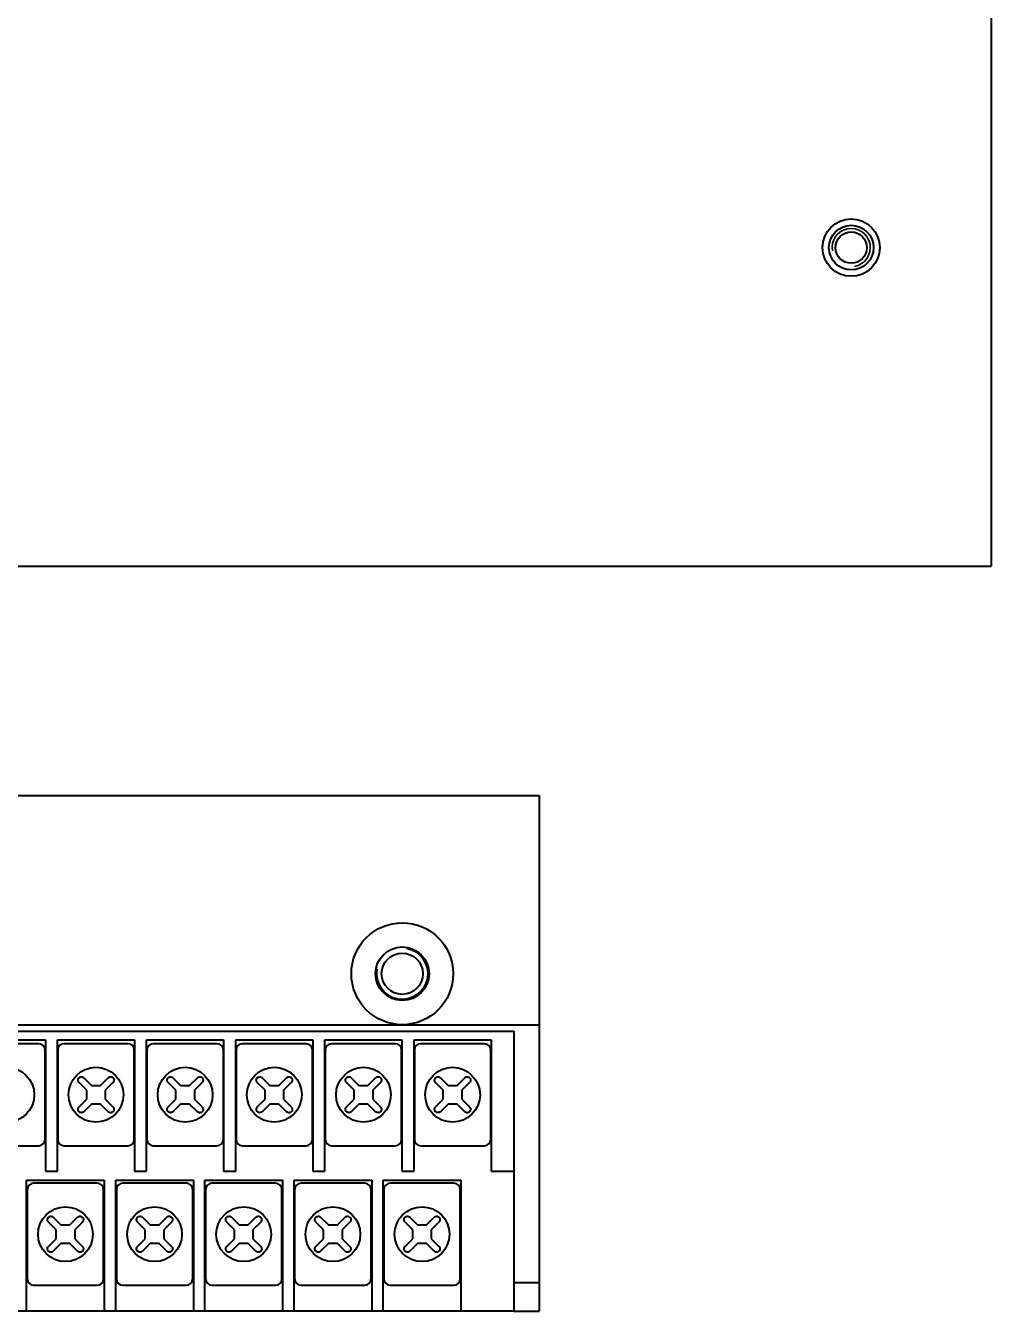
# Model space of a CAD drawing. Header units: millimetres. Extents: x 0 to 5945, y 0 to 4205.
# Drawn here: x 1693.9 to 1769.7, y 386 to 487 of the extents above; entities that cross this region are included whole.
import ezdxf

# ---------------------------------------------------------------- set-up
doc = ezdxf.new("R2010")
doc.units = ezdxf.units.MM
doc.header["$LTSCALE"] = 5
doc.layers.add('가시적인 것(ISO)', color=3, linetype='Continuous', lineweight=40)
doc.layers.add('가시적인 좁은 것(ISO)', color=3, linetype='Continuous', lineweight=35)

msp = doc.modelspace()

# ---------------------------------------------------------------- linework, layer by layer
at = {"layer": '가시적인 것(ISO)'}
for p, q in [((1769.737, 649.813), (1769.737, 444.541)), ((1591.737, 444.541), (1767.737, 444.541)), ((1767.737, 444.541), (1769.737, 444.541)), ((1688.438, 426.541), (1734.237, 426.541)), ((1734.237, 426.541), (1734.237, 408.541)), ((1591.737, 408.541), (1734.237, 408.541)), ((1591.737, 408.041), (1732.237, 408.041)), ((1732.237, 408.041), (1732.237, 388.291)), ((1734.237, 408.541), (1734.237, 388.291)), ((1689.412, 407.341), (1695.462, 407.341)), ((1694.937, 407.041), (1689.937, 407.041)), ((1695.462, 407.341), (1695.462, 397.041)), ((1696.412, 397.041), (1696.412, 407.341)), ((1696.412, 407.341), (1702.462, 407.341)), ((1701.937, 407.041), (1696.937, 407.041)), ((1702.462, 407.341), (1702.462, 397.041)), ((1703.412, 397.041), (1703.412, 407.341)), ((1703.412, 407.341), (1709.462, 407.341)), ((1708.937, 407.041), (1703.937, 407.041)), ((1709.462, 407.341), (1709.462, 397.041)), ((1710.412, 397.041), (1710.412, 407.341)), ((1710.412, 407.341), (1716.462, 407.341)), ((1715.937, 407.041), (1710.937, 407.041)), ((1716.462, 407.341), (1716.462, 397.041)), ((1717.412, 397.041), (1717.412, 407.341)), ((1717.412, 407.341), (1723.462, 407.341)), ((1722.937, 407.041), (1717.937, 407.041)), ((1723.462, 407.341), (1723.462, 397.041)), ((1724.412, 397.041), (1724.412, 407.341)), ((1724.412, 407.341), (1730.462, 407.341)), ((1729.937, 407.041), (1724.937, 407.041)), ((1730.462, 407.341), (1730.462, 397.041)), ((1695.437, 399.541), (1695.437, 406.541)), ((1696.437, 406.541), (1696.437, 399.541)), ((1702.437, 399.541), (1702.437, 406.541)), ((1703.437, 406.541), (1703.437, 399.541)), ((1709.437, 399.541), (1709.437, 406.541)), ((1710.437, 406.541), (1710.437, 399.541)), ((1716.437, 399.541), (1716.437, 406.541)), ((1717.437, 406.541), (1717.437, 399.541)), ((1723.437, 399.541), (1723.437, 406.541)), ((1724.437, 406.541), (1724.437, 399.541)), ((1730.437, 399.541), (1730.437, 406.541)), ((1698.709, 403.395), (1698.104, 404)), ((1698.478, 404.374), (1699.083, 403.769)), ((1699.083, 403.769), (1699.79, 403.769)), ((1699.79, 403.769), (1700.395, 404.374)), ((1700.769, 404), (1700.164, 403.395)), ((1705.709, 403.395), (1705.104, 404)), ((1705.478, 404.374), (1706.083, 403.769)), ((1706.083, 403.769), (1706.79, 403.769)), ((1706.79, 403.769), (1707.395, 404.374)), ((1707.769, 404), (1707.164, 403.395)), ((1712.709, 403.395), (1712.104, 404)), ((1712.478, 404.374), (1713.083, 403.769)), ((1713.083, 403.769), (1713.79, 403.769)), ((1713.79, 403.769), (1714.395, 404.374)), ((1714.769, 404), (1714.164, 403.395)), ((1719.709, 403.395), (1719.104, 404)), ((1719.478, 404.374), (1720.083, 403.769)), ((1720.083, 403.769), (1720.79, 403.769)), ((1720.79, 403.769), (1721.395, 404.374)), ((1721.769, 404), (1721.164, 403.395)), ((1726.709, 403.395), (1726.104, 404)), ((1726.478, 404.374), (1727.083, 403.769)), ((1727.083, 403.769), (1727.79, 403.769)), ((1727.79, 403.769), (1728.395, 404.374)), ((1728.769, 404), (1728.164, 403.395)), ((1698.104, 402.083), (1698.709, 402.688)), ((1698.709, 402.688), (1698.709, 403.395)), ((1700.164, 403.395), (1700.164, 402.688)), ((1700.164, 402.688), (1700.769, 402.083)), ((1705.104, 402.083), (1705.709, 402.688)), ((1705.709, 402.688), (1705.709, 403.395)), ((1707.164, 403.395), (1707.164, 402.688)), ((1707.164, 402.688), (1707.769, 402.083)), ((1712.104, 402.083), (1712.709, 402.688)), ((1712.709, 402.688), (1712.709, 403.395)), ((1714.164, 403.395), (1714.164, 402.688)), ((1714.164, 402.688), (1714.769, 402.083)), ((1719.104, 402.083), (1719.709, 402.688)), ((1719.709, 402.688), (1719.709, 403.395)), ((1721.164, 403.395), (1721.164, 402.688)), ((1721.164, 402.688), (1721.769, 402.083)), ((1726.104, 402.083), (1726.709, 402.688)), ((1726.709, 402.688), (1726.709, 403.395)), ((1728.164, 403.395), (1728.164, 402.688)), ((1728.164, 402.688), (1728.769, 402.083)), ((1699.083, 402.313), (1698.478, 401.708)), ((1699.79, 402.313), (1699.083, 402.313)), ((1700.395, 401.708), (1699.79, 402.313)), ((1706.083, 402.313), (1705.478, 401.708)), ((1706.79, 402.313), (1706.083, 402.313)), ((1707.395, 401.708), (1706.79, 402.313)), ((1713.083, 402.313), (1712.478, 401.708)), ((1713.79, 402.313), (1713.083, 402.313)), ((1714.395, 401.708), (1713.79, 402.313)), ((1720.083, 402.313), (1719.478, 401.708)), ((1720.79, 402.313), (1720.083, 402.313)), ((1721.395, 401.708), (1720.79, 402.313)), ((1727.083, 402.313), (1726.478, 401.708)), ((1727.79, 402.313), (1727.083, 402.313)), ((1728.395, 401.708), (1727.79, 402.313)), ((1689.937, 399.041), (1694.937, 399.041)), ((1696.937, 399.041), (1701.937, 399.041)), ((1703.937, 399.041), (1708.937, 399.041)), ((1710.937, 399.041), (1715.937, 399.041)), ((1717.937, 399.041), (1722.937, 399.041)), ((1724.937, 399.041), (1729.937, 399.041)), ((1695.462, 397.041), (1696.412, 397.041)), ((1702.462, 397.041), (1703.412, 397.041)), ((1709.462, 397.041), (1710.412, 397.041)), ((1716.462, 397.041), (1717.412, 397.041)), ((1723.462, 397.041), (1724.412, 397.041)), ((1730.462, 397.041), (1732.237, 397.041)), ((1693.987, 396.341), (1700.087, 396.341)), ((1693.987, 386.041), (1693.987, 396.341)), ((1699.537, 396.091), (1694.537, 396.091)), ((1700.087, 396.341), (1700.087, 386.041)), ((1700.987, 396.341), (1707.087, 396.341)), ((1700.987, 386.041), (1700.987, 396.341)), ((1706.537, 396.091), (1701.537, 396.091)), ((1707.087, 396.341), (1707.087, 386.041)), ((1707.987, 396.341), (1714.087, 396.341)), ((1707.987, 386.041), (1707.987, 396.341)), ((1713.537, 396.091), (1708.537, 396.091)), ((1714.087, 396.341), (1714.087, 386.041)), ((1714.987, 396.341), (1721.087, 396.341)), ((1714.987, 386.041), (1714.987, 396.341)), ((1720.537, 396.091), (1715.537, 396.091)), ((1721.087, 396.341), (1721.087, 386.041)), ((1721.987, 396.341), (1728.087, 396.341)), ((1721.987, 386.041), (1721.987, 396.341)), ((1727.537, 396.091), (1722.537, 396.091)), ((1728.087, 396.341), (1728.087, 386.041)), ((1694.037, 395.591), (1694.037, 388.591)), ((1700.037, 388.591), (1700.037, 395.591)), ((1701.037, 395.591), (1701.037, 388.591)), ((1707.037, 388.591), (1707.037, 395.591)), ((1708.037, 395.591), (1708.037, 388.591)), ((1714.037, 388.591), (1714.037, 395.591)), ((1715.037, 395.591), (1715.037, 388.591)), ((1721.037, 388.591), (1721.037, 395.591)), ((1722.037, 395.591), (1722.037, 388.591)), ((1728.037, 388.591), (1728.037, 395.591)), ((1696.309, 392.445), (1695.704, 393.05)), ((1696.078, 393.424), (1696.683, 392.819)), ((1696.683, 392.819), (1697.39, 392.819)), ((1697.39, 392.819), (1697.995, 393.424)), ((1698.369, 393.05), (1697.764, 392.445)), ((1703.309, 392.445), (1702.704, 393.05)), ((1703.078, 393.424), (1703.683, 392.819)), ((1703.683, 392.819), (1704.39, 392.819)), ((1704.39, 392.819), (1704.995, 393.424)), ((1705.369, 393.05), (1704.764, 392.445)), ((1710.309, 392.445), (1709.704, 393.05)), ((1710.078, 393.424), (1710.683, 392.819)), ((1710.683, 392.819), (1711.39, 392.819)), ((1711.39, 392.819), (1711.995, 393.424)), ((1712.369, 393.05), (1711.764, 392.445)), ((1717.309, 392.445), (1716.704, 393.05)), ((1717.078, 393.424), (1717.683, 392.819)), ((1717.683, 392.819), (1718.39, 392.819)), ((1718.39, 392.819), (1718.995, 393.424)), ((1719.369, 393.05), (1718.764, 392.445)), ((1724.309, 392.445), (1723.704, 393.05)), ((1724.078, 393.424), (1724.683, 392.819)), ((1724.683, 392.819), (1725.39, 392.819)), ((1725.39, 392.819), (1725.995, 393.424)), ((1726.369, 393.05), (1725.764, 392.445)), ((1695.704, 391.133), (1696.309, 391.738)), ((1696.309, 391.738), (1696.309, 392.445)), ((1697.764, 392.445), (1697.764, 391.738)), ((1697.764, 391.738), (1698.369, 391.133)), ((1702.704, 391.133), (1703.309, 391.738)), ((1703.309, 391.738), (1703.309, 392.445)), ((1704.764, 392.445), (1704.764, 391.738)), ((1704.764, 391.738), (1705.369, 391.133)), ((1709.704, 391.133), (1710.309, 391.738)), ((1710.309, 391.738), (1710.309, 392.445)), ((1711.764, 392.445), (1711.764, 391.738)), ((1711.764, 391.738), (1712.369, 391.133)), ((1716.704, 391.133), (1717.309, 391.738)), ((1717.309, 391.738), (1717.309, 392.445)), ((1718.764, 392.445), (1718.764, 391.738)), ((1718.764, 391.738), (1719.369, 391.133)), ((1723.704, 391.133), (1724.309, 391.738)), ((1724.309, 391.738), (1724.309, 392.445)), ((1725.764, 392.445), (1725.764, 391.738)), ((1725.764, 391.738), (1726.369, 391.133)), ((1696.683, 391.363), (1696.078, 390.758)), ((1697.39, 391.363), (1696.683, 391.363)), ((1697.995, 390.758), (1697.39, 391.363)), ((1703.683, 391.363), (1703.078, 390.758)), ((1704.39, 391.363), (1703.683, 391.363)), ((1704.995, 390.758), (1704.39, 391.363)), ((1710.683, 391.363), (1710.078, 390.758)), ((1711.39, 391.363), (1710.683, 391.363)), ((1711.995, 390.758), (1711.39, 391.363)), ((1717.683, 391.363), (1717.078, 390.758)), ((1718.39, 391.363), (1717.683, 391.363)), ((1718.995, 390.758), (1718.39, 391.363)), ((1724.683, 391.363), (1724.078, 390.758)), ((1725.39, 391.363), (1724.683, 391.363)), ((1725.995, 390.758), (1725.39, 391.363)), ((1694.537, 388.091), (1699.537, 388.091)), ((1701.537, 388.091), (1706.537, 388.091)), ((1708.537, 388.091), (1713.537, 388.091)), ((1715.537, 388.091), (1720.537, 388.091)), ((1722.537, 388.091), (1727.537, 388.091)), ((1732.237, 388.291), (1734.237, 388.291)), ((1732.237, 388.291), (1732.237, 386.041)), ((1734.237, 388.291), (1734.237, 386.041)), ((1693.987, 386.041), (1693.087, 386.041)), ((1700.087, 386.041), (1693.987, 386.041)), ((1700.987, 386.041), (1700.087, 386.041)), ((1707.087, 386.041), (1700.987, 386.041)), ((1707.987, 386.041), (1707.087, 386.041)), ((1714.087, 386.041), (1707.987, 386.041)), ((1714.987, 386.041), (1714.087, 386.041)), ((1721.087, 386.041), (1714.987, 386.041)), ((1721.987, 386.041), (1721.087, 386.041)), ((1728.087, 386.041), (1721.987, 386.041)), ((1732.237, 386.041), (1728.087, 386.041)), ((1732.237, 386.041), (1734.237, 386.041))]:
    msp.add_line(p, q, dxfattribs=at)
for centre, radius in [((1758.737, 469.541), 2.25), ((1758.737, 469.541), 1.75), ((1758.737, 469.541), 1.229), ((1723.487, 412.541), 4), ((1723.487, 412.541), 2.1), ((1723.487, 412.541), 1.621), ((1692.437, 403.041), 2.153), ((1699.437, 403.041), 2.153), ((1706.437, 403.041), 2.153), ((1713.437, 403.041), 2.153), ((1720.437, 403.041), 2.153), ((1727.437, 403.041), 2.153), ((1697.037, 392.091), 2.153), ((1704.037, 392.091), 2.153), ((1711.037, 392.091), 2.153), ((1718.037, 392.091), 2.153), ((1725.037, 392.091), 2.153)]:
    msp.add_circle(centre, radius, dxfattribs=at)
for centre, radius, start, end in [((1694.937, 406.541), 0.5, 0, 90), ((1696.937, 406.541), 0.5, 90, 180), ((1701.937, 406.541), 0.5, 0, 90), ((1703.937, 406.541), 0.5, 90, 180), ((1708.937, 406.541), 0.5, 0, 90), ((1710.937, 406.541), 0.5, 90, 180), ((1715.937, 406.541), 0.5, 0, 90), ((1717.937, 406.541), 0.5, 90, 180), ((1722.937, 406.541), 0.5, 0, 90), ((1724.937, 406.541), 0.5, 90, 180), ((1729.937, 406.541), 0.5, 0, 90), ((1698.291, 404.187), 0.265, 222.45343, 225), ((1698.291, 404.187), 0.265, 45, 47.54657), ((1700.582, 404.187), 0.265, 132.45343, 135), ((1700.582, 404.187), 0.265, 315, 317.54657), ((1705.291, 404.187), 0.265, 222.45343, 225), ((1705.291, 404.187), 0.265, 45, 47.54657), ((1707.582, 404.187), 0.265, 132.45343, 135), ((1707.582, 404.187), 0.265, 315, 317.54657), ((1712.291, 404.187), 0.265, 222.45343, 225), ((1712.291, 404.187), 0.265, 45, 47.54657), ((1714.582, 404.187), 0.265, 132.45343, 135), ((1714.582, 404.187), 0.265, 315, 317.54657), ((1719.291, 404.187), 0.265, 222.45343, 225), ((1719.291, 404.187), 0.265, 45, 47.54657), ((1721.582, 404.187), 0.265, 132.45343, 135), ((1721.582, 404.187), 0.265, 315, 317.54657), ((1726.291, 404.187), 0.265, 222.45343, 225), ((1726.291, 404.187), 0.265, 45, 47.54657), ((1728.582, 404.187), 0.265, 132.45343, 135), ((1728.582, 404.187), 0.265, 315, 317.54657), ((1698.291, 401.895), 0.265, 135, 137.54657), ((1698.291, 401.895), 0.265, 312.45343, 315), ((1700.582, 401.895), 0.265, 225, 227.54657), ((1700.582, 401.895), 0.265, 42.45343, 45), ((1705.291, 401.895), 0.265, 135, 137.54657), ((1705.291, 401.895), 0.265, 312.45343, 315), ((1707.582, 401.895), 0.265, 225, 227.54657), ((1707.582, 401.895), 0.265, 42.45343, 45), ((1712.291, 401.895), 0.265, 135, 137.54657), ((1712.291, 401.895), 0.265, 312.45343, 315), ((1714.582, 401.895), 0.265, 225, 227.54657), ((1714.582, 401.895), 0.265, 42.45343, 45), ((1719.291, 401.895), 0.265, 135, 137.54657), ((1719.291, 401.895), 0.265, 312.45343, 315), ((1721.582, 401.895), 0.265, 225, 227.54657), ((1721.582, 401.895), 0.265, 42.45343, 45), ((1726.291, 401.895), 0.265, 135, 137.54657), ((1726.291, 401.895), 0.265, 312.45343, 315), ((1728.582, 401.895), 0.265, 225, 227.54657), ((1728.582, 401.895), 0.265, 42.45343, 45), ((1694.937, 399.541), 0.5, 270, 0), ((1696.937, 399.541), 0.5, 180, 270), ((1701.937, 399.541), 0.5, 270, 0), ((1703.937, 399.541), 0.5, 180, 270), ((1708.937, 399.541), 0.5, 270, 0), ((1710.937, 399.541), 0.5, 180, 270), ((1715.937, 399.541), 0.5, 270, 0), ((1717.937, 399.541), 0.5, 180, 270), ((1722.937, 399.541), 0.5, 270, 0), ((1724.937, 399.541), 0.5, 180, 270), ((1729.937, 399.541), 0.5, 270, 0), ((1694.537, 395.591), 0.5, 90, 180), ((1699.537, 395.591), 0.5, 0, 90), ((1701.537, 395.591), 0.5, 90, 180), ((1706.537, 395.591), 0.5, 0, 90), ((1708.537, 395.591), 0.5, 90, 180), ((1713.537, 395.591), 0.5, 0, 90), ((1715.537, 395.591), 0.5, 90, 180), ((1720.537, 395.591), 0.5, 0, 90), ((1722.537, 395.591), 0.5, 90, 180), ((1727.537, 395.591), 0.5, 0, 90), ((1695.891, 393.237), 0.265, 222.45343, 225), ((1695.891, 393.237), 0.265, 45, 47.54657), ((1698.182, 393.237), 0.265, 132.45343, 135), ((1698.182, 393.237), 0.265, 315, 317.54657), ((1702.891, 393.237), 0.265, 222.45343, 225), ((1702.891, 393.237), 0.265, 45, 47.54657), ((1705.182, 393.237), 0.265, 132.45343, 135), ((1705.182, 393.237), 0.265, 315, 317.54657), ((1709.891, 393.237), 0.265, 222.45343, 225), ((1709.891, 393.237), 0.265, 45, 47.54657), ((1712.182, 393.237), 0.265, 132.45343, 135), ((1712.182, 393.237), 0.265, 315, 317.54657), ((1716.891, 393.237), 0.265, 222.45343, 225), ((1716.891, 393.237), 0.265, 45, 47.54657), ((1719.182, 393.237), 0.265, 132.45343, 135), ((1719.182, 393.237), 0.265, 315, 317.54657), ((1723.891, 393.237), 0.265, 222.45343, 225), ((1723.891, 393.237), 0.265, 45, 47.54657), ((1726.182, 393.237), 0.265, 132.45343, 135), ((1726.182, 393.237), 0.265, 315, 317.54657), ((1695.891, 390.945), 0.265, 135, 137.54657), ((1695.891, 390.945), 0.265, 312.45343, 315), ((1698.182, 390.945), 0.265, 225, 227.54657), ((1698.182, 390.945), 0.265, 42.45343, 45), ((1702.891, 390.945), 0.265, 135, 137.54657), ((1702.891, 390.945), 0.265, 312.45343, 315), ((1705.182, 390.945), 0.265, 225, 227.54657), ((1705.182, 390.945), 0.265, 42.45343, 45), ((1709.891, 390.945), 0.265, 135, 137.54657), ((1709.891, 390.945), 0.265, 312.45343, 315), ((1712.182, 390.945), 0.265, 225, 227.54657), ((1712.182, 390.945), 0.265, 42.45343, 45), ((1716.891, 390.945), 0.265, 135, 137.54657), ((1716.891, 390.945), 0.265, 312.45343, 315), ((1719.182, 390.945), 0.265, 225, 227.54657), ((1719.182, 390.945), 0.265, 42.45343, 45), ((1723.891, 390.945), 0.265, 135, 137.54657), ((1723.891, 390.945), 0.265, 312.45343, 315), ((1726.182, 390.945), 0.265, 225, 227.54657), ((1726.182, 390.945), 0.265, 42.45343, 45), ((1694.537, 388.591), 0.5, 180, 270), ((1699.537, 388.591), 0.5, 270, 0), ((1701.537, 388.591), 0.5, 180, 270), ((1706.537, 388.591), 0.5, 270, 0), ((1708.537, 388.591), 0.5, 180, 270), ((1713.537, 388.591), 0.5, 270, 0), ((1715.537, 388.591), 0.5, 180, 270), ((1720.537, 388.591), 0.5, 270, 0), ((1722.537, 388.591), 0.5, 180, 270), ((1727.537, 388.591), 0.5, 270, 0)]:
    msp.add_arc(centre, radius, start, end, dxfattribs=at)
for points, knots in [([(1698.096, 404.008), (1698.079, 404.026), (1698.066, 404.046), (1698.043, 404.091), (1698.034, 404.117), (1698.025, 404.175), (1698.025, 404.206), (1698.037, 404.268), (1698.049, 404.299), (1698.084, 404.354), (1698.105, 404.378), (1698.157, 404.417), (1698.186, 404.432), (1698.252, 404.451), (1698.287, 404.454), (1698.353, 404.446), (1698.383, 404.437), (1698.432, 404.412), (1698.452, 404.398), (1698.47, 404.382)], [0.170595989, 0.170595989, 0.170595989, 0.170595989, 0.177826996, 0.177826996, 0.186070713, 0.186070713, 0.195595668, 0.195595668, 0.205597578, 0.205597578, 0.215178076, 0.215178076, 0.225056375, 0.225056375, 0.235916209, 0.235916209, 0.245418102, 0.245418102, 0.252593416, 0.252593416, 0.252593416, 0.252593416]), ([(1700.404, 404.382), (1700.421, 404.398), (1700.441, 404.412), (1700.487, 404.435), (1700.513, 404.443), (1700.57, 404.453), (1700.601, 404.452), (1700.664, 404.441), (1700.695, 404.428), (1700.75, 404.394), (1700.774, 404.372), (1700.813, 404.321), (1700.828, 404.291), (1700.846, 404.226), (1700.849, 404.19), (1700.841, 404.125), (1700.832, 404.094), (1700.807, 404.045), (1700.794, 404.026), (1700.778, 404.008)], [0.170595989, 0.170595989, 0.170595989, 0.170595989, 0.177826996, 0.177826996, 0.186070714, 0.186070714, 0.195595668, 0.195595668, 0.205597578, 0.205597578, 0.215178076, 0.215178076, 0.225056375, 0.225056375, 0.235916209, 0.235916209, 0.245418102, 0.245418102, 0.252593416, 0.252593416, 0.252593416, 0.252593416]), ([(1705.096, 404.008), (1705.079, 404.026), (1705.066, 404.046), (1705.043, 404.091), (1705.034, 404.117), (1705.025, 404.175), (1705.025, 404.206), (1705.037, 404.268), (1705.049, 404.299), (1705.084, 404.354), (1705.105, 404.378), (1705.157, 404.417), (1705.186, 404.432), (1705.252, 404.451), (1705.287, 404.454), (1705.353, 404.446), (1705.383, 404.437), (1705.432, 404.412), (1705.452, 404.398), (1705.47, 404.382)], [0.170595989, 0.170595989, 0.170595989, 0.170595989, 0.177826996, 0.177826996, 0.186070713, 0.186070713, 0.195595668, 0.195595668, 0.205597578, 0.205597578, 0.215178076, 0.215178076, 0.225056375, 0.225056375, 0.235916209, 0.235916209, 0.245418102, 0.245418102, 0.252593416, 0.252593416, 0.252593416, 0.252593416]), ([(1707.404, 404.382), (1707.421, 404.398), (1707.441, 404.412), (1707.487, 404.435), (1707.513, 404.443), (1707.57, 404.453), (1707.601, 404.452), (1707.664, 404.441), (1707.695, 404.428), (1707.75, 404.394), (1707.774, 404.372), (1707.813, 404.321), (1707.828, 404.291), (1707.846, 404.226), (1707.849, 404.19), (1707.841, 404.125), (1707.832, 404.094), (1707.807, 404.045), (1707.794, 404.026), (1707.778, 404.008)], [0.170595989, 0.170595989, 0.170595989, 0.170595989, 0.177826996, 0.177826996, 0.186070714, 0.186070714, 0.195595668, 0.195595668, 0.205597578, 0.205597578, 0.215178076, 0.215178076, 0.225056375, 0.225056375, 0.235916209, 0.235916209, 0.245418102, 0.245418102, 0.252593416, 0.252593416, 0.252593416, 0.252593416]), ([(1712.096, 404.008), (1712.079, 404.026), (1712.066, 404.046), (1712.043, 404.091), (1712.034, 404.117), (1712.025, 404.175), (1712.025, 404.206), (1712.037, 404.268), (1712.049, 404.299), (1712.084, 404.354), (1712.105, 404.378), (1712.157, 404.417), (1712.186, 404.432), (1712.252, 404.451), (1712.287, 404.454), (1712.353, 404.446), (1712.383, 404.437), (1712.432, 404.412), (1712.452, 404.398), (1712.47, 404.382)], [0.170595989, 0.170595989, 0.170595989, 0.170595989, 0.177826996, 0.177826996, 0.186070713, 0.186070713, 0.195595668, 0.195595668, 0.205597578, 0.205597578, 0.215178076, 0.215178076, 0.225056375, 0.225056375, 0.235916209, 0.235916209, 0.245418102, 0.245418102, 0.252593416, 0.252593416, 0.252593416, 0.252593416]), ([(1714.404, 404.382), (1714.421, 404.398), (1714.441, 404.412), (1714.487, 404.435), (1714.513, 404.443), (1714.57, 404.453), (1714.601, 404.452), (1714.664, 404.441), (1714.695, 404.428), (1714.75, 404.394), (1714.774, 404.372), (1714.813, 404.321), (1714.828, 404.291), (1714.846, 404.226), (1714.849, 404.19), (1714.841, 404.125), (1714.832, 404.094), (1714.807, 404.045), (1714.794, 404.026), (1714.778, 404.008)], [0.170595989, 0.170595989, 0.170595989, 0.170595989, 0.177826996, 0.177826996, 0.186070714, 0.186070714, 0.195595668, 0.195595668, 0.205597578, 0.205597578, 0.215178076, 0.215178076, 0.225056375, 0.225056375, 0.235916209, 0.235916209, 0.245418102, 0.245418102, 0.252593416, 0.252593416, 0.252593416, 0.252593416]), ([(1719.096, 404.008), (1719.079, 404.026), (1719.066, 404.046), (1719.043, 404.091), (1719.034, 404.117), (1719.025, 404.175), (1719.025, 404.206), (1719.037, 404.268), (1719.049, 404.299), (1719.084, 404.354), (1719.105, 404.378), (1719.157, 404.417), (1719.186, 404.432), (1719.252, 404.451), (1719.287, 404.454), (1719.353, 404.446), (1719.383, 404.437), (1719.432, 404.412), (1719.452, 404.398), (1719.47, 404.382)], [0.170595989, 0.170595989, 0.170595989, 0.170595989, 0.177826996, 0.177826996, 0.186070713, 0.186070713, 0.195595668, 0.195595668, 0.205597578, 0.205597578, 0.215178076, 0.215178076, 0.225056375, 0.225056375, 0.235916209, 0.235916209, 0.245418102, 0.245418102, 0.252593416, 0.252593416, 0.252593416, 0.252593416]), ([(1721.404, 404.382), (1721.421, 404.398), (1721.441, 404.412), (1721.487, 404.435), (1721.513, 404.443), (1721.57, 404.453), (1721.601, 404.452), (1721.664, 404.441), (1721.695, 404.428), (1721.75, 404.394), (1721.774, 404.372), (1721.813, 404.321), (1721.828, 404.291), (1721.846, 404.226), (1721.849, 404.19), (1721.841, 404.125), (1721.832, 404.094), (1721.807, 404.045), (1721.794, 404.026), (1721.778, 404.008)], [0.170595989, 0.170595989, 0.170595989, 0.170595989, 0.177826996, 0.177826996, 0.186070714, 0.186070714, 0.195595668, 0.195595668, 0.205597578, 0.205597578, 0.215178076, 0.215178076, 0.225056375, 0.225056375, 0.235916209, 0.235916209, 0.245418102, 0.245418102, 0.252593416, 0.252593416, 0.252593416, 0.252593416]), ([(1726.096, 404.008), (1726.079, 404.026), (1726.066, 404.046), (1726.043, 404.091), (1726.034, 404.117), (1726.025, 404.175), (1726.025, 404.206), (1726.037, 404.268), (1726.049, 404.299), (1726.084, 404.354), (1726.105, 404.378), (1726.157, 404.417), (1726.186, 404.432), (1726.252, 404.451), (1726.287, 404.454), (1726.353, 404.446), (1726.383, 404.437), (1726.432, 404.412), (1726.452, 404.398), (1726.47, 404.382)], [0.170595989, 0.170595989, 0.170595989, 0.170595989, 0.177826996, 0.177826996, 0.186070713, 0.186070713, 0.195595668, 0.195595668, 0.205597578, 0.205597578, 0.215178076, 0.215178076, 0.225056375, 0.225056375, 0.235916209, 0.235916209, 0.245418102, 0.245418102, 0.252593416, 0.252593416, 0.252593416, 0.252593416]), ([(1728.404, 404.382), (1728.421, 404.398), (1728.441, 404.412), (1728.487, 404.435), (1728.513, 404.443), (1728.57, 404.453), (1728.601, 404.452), (1728.664, 404.441), (1728.695, 404.428), (1728.75, 404.394), (1728.774, 404.372), (1728.813, 404.321), (1728.828, 404.291), (1728.846, 404.226), (1728.849, 404.19), (1728.841, 404.125), (1728.832, 404.094), (1728.807, 404.045), (1728.794, 404.026), (1728.778, 404.008)], [0.170595989, 0.170595989, 0.170595989, 0.170595989, 0.177826996, 0.177826996, 0.186070714, 0.186070714, 0.195595668, 0.195595668, 0.205597578, 0.205597578, 0.215178076, 0.215178076, 0.225056375, 0.225056375, 0.235916209, 0.235916209, 0.245418102, 0.245418102, 0.252593416, 0.252593416, 0.252593416, 0.252593416]), ([(1698.47, 401.7), (1698.452, 401.684), (1698.432, 401.67), (1698.386, 401.647), (1698.36, 401.639), (1698.303, 401.629), (1698.272, 401.63), (1698.209, 401.642), (1698.178, 401.654), (1698.123, 401.688), (1698.1, 401.71), (1698.061, 401.761), (1698.046, 401.791), (1698.027, 401.856), (1698.024, 401.892), (1698.032, 401.958), (1698.041, 401.988), (1698.066, 402.037), (1698.08, 402.056), (1698.096, 402.074)], [0.170595989, 0.170595989, 0.170595989, 0.170595989, 0.177826996, 0.177826996, 0.186070714, 0.186070714, 0.195595668, 0.195595668, 0.205597578, 0.205597578, 0.215178076, 0.215178076, 0.225056375, 0.225056375, 0.235916209, 0.235916209, 0.245418102, 0.245418102, 0.252593416, 0.252593416, 0.252593416, 0.252593416]), ([(1700.778, 402.074), (1700.794, 402.056), (1700.808, 402.036), (1700.831, 401.991), (1700.839, 401.965), (1700.848, 401.908), (1700.848, 401.876), (1700.836, 401.814), (1700.824, 401.783), (1700.79, 401.728), (1700.768, 401.704), (1700.716, 401.665), (1700.687, 401.65), (1700.622, 401.631), (1700.586, 401.628), (1700.52, 401.636), (1700.49, 401.645), (1700.441, 401.67), (1700.421, 401.684), (1700.404, 401.7)], [0.170595989, 0.170595989, 0.170595989, 0.170595989, 0.177826996, 0.177826996, 0.186070714, 0.186070714, 0.195595668, 0.195595668, 0.205597578, 0.205597578, 0.215178076, 0.215178076, 0.225056375, 0.225056375, 0.235916209, 0.235916209, 0.245418102, 0.245418102, 0.252593416, 0.252593416, 0.252593416, 0.252593416]), ([(1705.47, 401.7), (1705.452, 401.684), (1705.432, 401.67), (1705.386, 401.647), (1705.36, 401.639), (1705.303, 401.629), (1705.272, 401.63), (1705.209, 401.642), (1705.178, 401.654), (1705.123, 401.688), (1705.1, 401.71), (1705.061, 401.761), (1705.046, 401.791), (1705.027, 401.856), (1705.024, 401.892), (1705.032, 401.958), (1705.041, 401.988), (1705.066, 402.037), (1705.08, 402.056), (1705.096, 402.074)], [0.170595989, 0.170595989, 0.170595989, 0.170595989, 0.177826996, 0.177826996, 0.186070714, 0.186070714, 0.195595668, 0.195595668, 0.205597578, 0.205597578, 0.215178076, 0.215178076, 0.225056375, 0.225056375, 0.235916209, 0.235916209, 0.245418102, 0.245418102, 0.252593416, 0.252593416, 0.252593416, 0.252593416]), ([(1707.778, 402.074), (1707.794, 402.056), (1707.808, 402.036), (1707.831, 401.991), (1707.839, 401.965), (1707.848, 401.908), (1707.848, 401.876), (1707.836, 401.814), (1707.824, 401.783), (1707.79, 401.728), (1707.768, 401.704), (1707.716, 401.665), (1707.687, 401.65), (1707.622, 401.631), (1707.586, 401.628), (1707.52, 401.636), (1707.49, 401.645), (1707.441, 401.67), (1707.421, 401.684), (1707.404, 401.7)], [0.170595989, 0.170595989, 0.170595989, 0.170595989, 0.177826996, 0.177826996, 0.186070714, 0.186070714, 0.195595668, 0.195595668, 0.205597578, 0.205597578, 0.215178076, 0.215178076, 0.225056375, 0.225056375, 0.235916209, 0.235916209, 0.245418102, 0.245418102, 0.252593416, 0.252593416, 0.252593416, 0.252593416]), ([(1712.47, 401.7), (1712.452, 401.684), (1712.432, 401.67), (1712.386, 401.647), (1712.36, 401.639), (1712.303, 401.629), (1712.272, 401.63), (1712.209, 401.642), (1712.178, 401.654), (1712.123, 401.688), (1712.1, 401.71), (1712.061, 401.761), (1712.046, 401.791), (1712.027, 401.856), (1712.024, 401.892), (1712.032, 401.958), (1712.041, 401.988), (1712.066, 402.037), (1712.08, 402.056), (1712.096, 402.074)], [0.170595989, 0.170595989, 0.170595989, 0.170595989, 0.177826996, 0.177826996, 0.186070714, 0.186070714, 0.195595668, 0.195595668, 0.205597578, 0.205597578, 0.215178076, 0.215178076, 0.225056375, 0.225056375, 0.235916209, 0.235916209, 0.245418102, 0.245418102, 0.252593416, 0.252593416, 0.252593416, 0.252593416]), ([(1714.778, 402.074), (1714.794, 402.056), (1714.808, 402.036), (1714.831, 401.991), (1714.839, 401.965), (1714.848, 401.908), (1714.848, 401.876), (1714.836, 401.814), (1714.824, 401.783), (1714.79, 401.728), (1714.768, 401.704), (1714.716, 401.665), (1714.687, 401.65), (1714.622, 401.631), (1714.586, 401.628), (1714.52, 401.636), (1714.49, 401.645), (1714.441, 401.67), (1714.421, 401.684), (1714.404, 401.7)], [0.170595989, 0.170595989, 0.170595989, 0.170595989, 0.177826996, 0.177826996, 0.186070714, 0.186070714, 0.195595668, 0.195595668, 0.205597578, 0.205597578, 0.215178076, 0.215178076, 0.225056375, 0.225056375, 0.235916209, 0.235916209, 0.245418102, 0.245418102, 0.252593416, 0.252593416, 0.252593416, 0.252593416]), ([(1719.47, 401.7), (1719.452, 401.684), (1719.432, 401.67), (1719.386, 401.647), (1719.36, 401.639), (1719.303, 401.629), (1719.272, 401.63), (1719.209, 401.642), (1719.178, 401.654), (1719.123, 401.688), (1719.1, 401.71), (1719.061, 401.761), (1719.046, 401.791), (1719.027, 401.856), (1719.024, 401.892), (1719.032, 401.958), (1719.041, 401.988), (1719.066, 402.037), (1719.08, 402.056), (1719.096, 402.074)], [0.170595989, 0.170595989, 0.170595989, 0.170595989, 0.177826996, 0.177826996, 0.186070714, 0.186070714, 0.195595668, 0.195595668, 0.205597578, 0.205597578, 0.215178076, 0.215178076, 0.225056375, 0.225056375, 0.235916209, 0.235916209, 0.245418102, 0.245418102, 0.252593416, 0.252593416, 0.252593416, 0.252593416]), ([(1721.778, 402.074), (1721.794, 402.056), (1721.808, 402.036), (1721.831, 401.991), (1721.839, 401.965), (1721.848, 401.908), (1721.848, 401.876), (1721.836, 401.814), (1721.824, 401.783), (1721.79, 401.728), (1721.768, 401.704), (1721.716, 401.665), (1721.687, 401.65), (1721.622, 401.631), (1721.586, 401.628), (1721.52, 401.636), (1721.49, 401.645), (1721.441, 401.67), (1721.421, 401.684), (1721.404, 401.7)], [0.170595989, 0.170595989, 0.170595989, 0.170595989, 0.177826996, 0.177826996, 0.186070714, 0.186070714, 0.195595668, 0.195595668, 0.205597578, 0.205597578, 0.215178076, 0.215178076, 0.225056375, 0.225056375, 0.235916209, 0.235916209, 0.245418102, 0.245418102, 0.252593416, 0.252593416, 0.252593416, 0.252593416]), ([(1726.47, 401.7), (1726.452, 401.684), (1726.432, 401.67), (1726.386, 401.647), (1726.36, 401.639), (1726.303, 401.629), (1726.272, 401.63), (1726.209, 401.642), (1726.178, 401.654), (1726.123, 401.688), (1726.1, 401.71), (1726.061, 401.761), (1726.046, 401.791), (1726.027, 401.856), (1726.024, 401.892), (1726.032, 401.958), (1726.041, 401.988), (1726.066, 402.037), (1726.08, 402.056), (1726.096, 402.074)], [0.170595989, 0.170595989, 0.170595989, 0.170595989, 0.177826996, 0.177826996, 0.186070714, 0.186070714, 0.195595668, 0.195595668, 0.205597578, 0.205597578, 0.215178076, 0.215178076, 0.225056375, 0.225056375, 0.235916209, 0.235916209, 0.245418102, 0.245418102, 0.252593416, 0.252593416, 0.252593416, 0.252593416]), ([(1728.778, 402.074), (1728.794, 402.056), (1728.808, 402.036), (1728.831, 401.991), (1728.839, 401.965), (1728.848, 401.908), (1728.848, 401.876), (1728.836, 401.814), (1728.824, 401.783), (1728.79, 401.728), (1728.768, 401.704), (1728.716, 401.665), (1728.687, 401.65), (1728.622, 401.631), (1728.586, 401.628), (1728.52, 401.636), (1728.49, 401.645), (1728.441, 401.67), (1728.421, 401.684), (1728.404, 401.7)], [0.170595989, 0.170595989, 0.170595989, 0.170595989, 0.177826996, 0.177826996, 0.186070714, 0.186070714, 0.195595668, 0.195595668, 0.205597578, 0.205597578, 0.215178076, 0.215178076, 0.225056375, 0.225056375, 0.235916209, 0.235916209, 0.245418102, 0.245418102, 0.252593416, 0.252593416, 0.252593416, 0.252593416]), ([(1695.696, 393.058), (1695.679, 393.076), (1695.666, 393.096), (1695.643, 393.141), (1695.634, 393.167), (1695.625, 393.225), (1695.625, 393.256), (1695.637, 393.318), (1695.649, 393.349), (1695.684, 393.404), (1695.705, 393.428), (1695.757, 393.467), (1695.786, 393.482), (1695.852, 393.501), (1695.887, 393.504), (1695.953, 393.496), (1695.983, 393.487), (1696.032, 393.462), (1696.052, 393.448), (1696.07, 393.432)], [0.170595989, 0.170595989, 0.170595989, 0.170595989, 0.177826996, 0.177826996, 0.186070714, 0.186070714, 0.195595668, 0.195595668, 0.205597578, 0.205597578, 0.215178076, 0.215178076, 0.225056375, 0.225056375, 0.235916209, 0.235916209, 0.245418102, 0.245418102, 0.252593416, 0.252593416, 0.252593416, 0.252593416]), ([(1698.004, 393.432), (1698.021, 393.448), (1698.041, 393.462), (1698.087, 393.485), (1698.113, 393.493), (1698.17, 393.503), (1698.201, 393.502), (1698.264, 393.491), (1698.295, 393.478), (1698.35, 393.444), (1698.374, 393.422), (1698.413, 393.371), (1698.428, 393.341), (1698.446, 393.276), (1698.449, 393.24), (1698.441, 393.175), (1698.432, 393.144), (1698.407, 393.095), (1698.394, 393.076), (1698.378, 393.058)], [0.170595989, 0.170595989, 0.170595989, 0.170595989, 0.177826996, 0.177826996, 0.186070714, 0.186070714, 0.195595668, 0.195595668, 0.205597578, 0.205597578, 0.215178076, 0.215178076, 0.225056375, 0.225056375, 0.235916209, 0.235916209, 0.245418102, 0.245418102, 0.252593416, 0.252593416, 0.252593416, 0.252593416]), ([(1702.696, 393.058), (1702.679, 393.076), (1702.666, 393.096), (1702.643, 393.141), (1702.634, 393.167), (1702.625, 393.225), (1702.625, 393.256), (1702.637, 393.318), (1702.649, 393.349), (1702.684, 393.404), (1702.705, 393.428), (1702.757, 393.467), (1702.786, 393.482), (1702.852, 393.501), (1702.887, 393.504), (1702.953, 393.496), (1702.983, 393.487), (1703.032, 393.462), (1703.052, 393.448), (1703.07, 393.432)], [0.170595989, 0.170595989, 0.170595989, 0.170595989, 0.177826996, 0.177826996, 0.186070714, 0.186070714, 0.195595668, 0.195595668, 0.205597578, 0.205597578, 0.215178076, 0.215178076, 0.225056375, 0.225056375, 0.235916209, 0.235916209, 0.245418102, 0.245418102, 0.252593416, 0.252593416, 0.252593416, 0.252593416]), ([(1705.004, 393.432), (1705.021, 393.448), (1705.041, 393.462), (1705.087, 393.485), (1705.113, 393.493), (1705.17, 393.503), (1705.201, 393.502), (1705.264, 393.491), (1705.295, 393.478), (1705.35, 393.444), (1705.374, 393.422), (1705.413, 393.371), (1705.428, 393.341), (1705.446, 393.276), (1705.449, 393.24), (1705.441, 393.175), (1705.432, 393.144), (1705.407, 393.095), (1705.394, 393.076), (1705.378, 393.058)], [0.170595989, 0.170595989, 0.170595989, 0.170595989, 0.177826996, 0.177826996, 0.186070714, 0.186070714, 0.195595668, 0.195595668, 0.205597578, 0.205597578, 0.215178076, 0.215178076, 0.225056375, 0.225056375, 0.235916209, 0.235916209, 0.245418102, 0.245418102, 0.252593416, 0.252593416, 0.252593416, 0.252593416]), ([(1709.696, 393.058), (1709.679, 393.076), (1709.666, 393.096), (1709.643, 393.141), (1709.634, 393.167), (1709.625, 393.225), (1709.625, 393.256), (1709.637, 393.318), (1709.649, 393.349), (1709.684, 393.404), (1709.705, 393.428), (1709.757, 393.467), (1709.786, 393.482), (1709.852, 393.501), (1709.887, 393.504), (1709.953, 393.496), (1709.983, 393.487), (1710.032, 393.462), (1710.052, 393.448), (1710.07, 393.432)], [0.170595989, 0.170595989, 0.170595989, 0.170595989, 0.177826996, 0.177826996, 0.186070714, 0.186070714, 0.195595668, 0.195595668, 0.205597578, 0.205597578, 0.215178076, 0.215178076, 0.225056375, 0.225056375, 0.235916209, 0.235916209, 0.245418102, 0.245418102, 0.252593416, 0.252593416, 0.252593416, 0.252593416]), ([(1712.004, 393.432), (1712.021, 393.448), (1712.041, 393.462), (1712.087, 393.485), (1712.113, 393.493), (1712.17, 393.503), (1712.201, 393.502), (1712.264, 393.491), (1712.295, 393.478), (1712.35, 393.444), (1712.374, 393.422), (1712.413, 393.371), (1712.428, 393.341), (1712.446, 393.276), (1712.449, 393.24), (1712.441, 393.175), (1712.432, 393.144), (1712.407, 393.095), (1712.394, 393.076), (1712.378, 393.058)], [0.170595989, 0.170595989, 0.170595989, 0.170595989, 0.177826996, 0.177826996, 0.186070714, 0.186070714, 0.195595668, 0.195595668, 0.205597578, 0.205597578, 0.215178076, 0.215178076, 0.225056375, 0.225056375, 0.235916209, 0.235916209, 0.245418102, 0.245418102, 0.252593416, 0.252593416, 0.252593416, 0.252593416]), ([(1716.696, 393.058), (1716.679, 393.076), (1716.666, 393.096), (1716.643, 393.141), (1716.634, 393.167), (1716.625, 393.225), (1716.625, 393.256), (1716.637, 393.318), (1716.649, 393.349), (1716.684, 393.404), (1716.705, 393.428), (1716.757, 393.467), (1716.786, 393.482), (1716.852, 393.501), (1716.887, 393.504), (1716.953, 393.496), (1716.983, 393.487), (1717.032, 393.462), (1717.052, 393.448), (1717.07, 393.432)], [0.170595989, 0.170595989, 0.170595989, 0.170595989, 0.177826996, 0.177826996, 0.186070714, 0.186070714, 0.195595668, 0.195595668, 0.205597578, 0.205597578, 0.215178076, 0.215178076, 0.225056375, 0.225056375, 0.235916209, 0.235916209, 0.245418102, 0.245418102, 0.252593416, 0.252593416, 0.252593416, 0.252593416]), ([(1719.004, 393.432), (1719.021, 393.448), (1719.041, 393.462), (1719.087, 393.485), (1719.113, 393.493), (1719.17, 393.503), (1719.201, 393.502), (1719.264, 393.491), (1719.295, 393.478), (1719.35, 393.444), (1719.374, 393.422), (1719.413, 393.371), (1719.428, 393.341), (1719.446, 393.276), (1719.449, 393.24), (1719.441, 393.175), (1719.432, 393.144), (1719.407, 393.095), (1719.394, 393.076), (1719.378, 393.058)], [0.170595989, 0.170595989, 0.170595989, 0.170595989, 0.177826996, 0.177826996, 0.186070714, 0.186070714, 0.195595668, 0.195595668, 0.205597578, 0.205597578, 0.215178076, 0.215178076, 0.225056375, 0.225056375, 0.235916209, 0.235916209, 0.245418102, 0.245418102, 0.252593416, 0.252593416, 0.252593416, 0.252593416]), ([(1723.696, 393.058), (1723.679, 393.076), (1723.666, 393.096), (1723.643, 393.141), (1723.634, 393.167), (1723.625, 393.225), (1723.625, 393.256), (1723.637, 393.318), (1723.649, 393.349), (1723.684, 393.404), (1723.705, 393.428), (1723.757, 393.467), (1723.786, 393.482), (1723.852, 393.501), (1723.887, 393.504), (1723.953, 393.496), (1723.983, 393.487), (1724.032, 393.462), (1724.052, 393.448), (1724.07, 393.432)], [0.170595989, 0.170595989, 0.170595989, 0.170595989, 0.177826996, 0.177826996, 0.186070714, 0.186070714, 0.195595668, 0.195595668, 0.205597578, 0.205597578, 0.215178076, 0.215178076, 0.225056375, 0.225056375, 0.235916209, 0.235916209, 0.245418102, 0.245418102, 0.252593416, 0.252593416, 0.252593416, 0.252593416]), ([(1726.004, 393.432), (1726.021, 393.448), (1726.041, 393.462), (1726.087, 393.485), (1726.113, 393.493), (1726.17, 393.503), (1726.201, 393.502), (1726.264, 393.491), (1726.295, 393.478), (1726.35, 393.444), (1726.374, 393.422), (1726.413, 393.371), (1726.428, 393.341), (1726.446, 393.276), (1726.449, 393.24), (1726.441, 393.175), (1726.432, 393.144), (1726.407, 393.095), (1726.394, 393.076), (1726.378, 393.058)], [0.170595989, 0.170595989, 0.170595989, 0.170595989, 0.177826996, 0.177826996, 0.186070714, 0.186070714, 0.195595668, 0.195595668, 0.205597578, 0.205597578, 0.215178076, 0.215178076, 0.225056375, 0.225056375, 0.235916209, 0.235916209, 0.245418102, 0.245418102, 0.252593416, 0.252593416, 0.252593416, 0.252593416]), ([(1696.07, 390.75), (1696.052, 390.734), (1696.032, 390.72), (1695.986, 390.697), (1695.96, 390.689), (1695.903, 390.679), (1695.872, 390.68), (1695.809, 390.692), (1695.778, 390.704), (1695.723, 390.738), (1695.7, 390.76), (1695.661, 390.811), (1695.646, 390.841), (1695.627, 390.906), (1695.624, 390.942), (1695.632, 391.008), (1695.641, 391.038), (1695.666, 391.087), (1695.68, 391.106), (1695.696, 391.124)], [0.170595989, 0.170595989, 0.170595989, 0.170595989, 0.177826996, 0.177826996, 0.186070714, 0.186070714, 0.195595668, 0.195595668, 0.205597578, 0.205597578, 0.215178076, 0.215178076, 0.225056375, 0.225056375, 0.235916209, 0.235916209, 0.245418102, 0.245418102, 0.252593416, 0.252593416, 0.252593416, 0.252593416]), ([(1698.378, 391.124), (1698.394, 391.106), (1698.408, 391.086), (1698.431, 391.041), (1698.439, 391.015), (1698.448, 390.958), (1698.448, 390.926), (1698.436, 390.864), (1698.424, 390.833), (1698.39, 390.778), (1698.368, 390.754), (1698.316, 390.715), (1698.287, 390.7), (1698.222, 390.681), (1698.186, 390.678), (1698.12, 390.686), (1698.09, 390.695), (1698.041, 390.72), (1698.021, 390.734), (1698.004, 390.75)], [0.170595989, 0.170595989, 0.170595989, 0.170595989, 0.177826996, 0.177826996, 0.186070714, 0.186070714, 0.195595668, 0.195595668, 0.205597578, 0.205597578, 0.215178076, 0.215178076, 0.225056375, 0.225056375, 0.235916209, 0.235916209, 0.245418102, 0.245418102, 0.252593416, 0.252593416, 0.252593416, 0.252593416]), ([(1703.07, 390.75), (1703.052, 390.734), (1703.032, 390.72), (1702.986, 390.697), (1702.96, 390.689), (1702.903, 390.679), (1702.872, 390.68), (1702.809, 390.692), (1702.778, 390.704), (1702.723, 390.738), (1702.7, 390.76), (1702.661, 390.811), (1702.646, 390.841), (1702.627, 390.906), (1702.624, 390.942), (1702.632, 391.008), (1702.641, 391.038), (1702.666, 391.087), (1702.68, 391.106), (1702.696, 391.124)], [0.170595989, 0.170595989, 0.170595989, 0.170595989, 0.177826996, 0.177826996, 0.186070714, 0.186070714, 0.195595668, 0.195595668, 0.205597578, 0.205597578, 0.215178076, 0.215178076, 0.225056375, 0.225056375, 0.235916209, 0.235916209, 0.245418102, 0.245418102, 0.252593416, 0.252593416, 0.252593416, 0.252593416]), ([(1705.378, 391.124), (1705.394, 391.106), (1705.408, 391.086), (1705.431, 391.041), (1705.439, 391.015), (1705.448, 390.958), (1705.448, 390.926), (1705.436, 390.864), (1705.424, 390.833), (1705.39, 390.778), (1705.368, 390.754), (1705.316, 390.715), (1705.287, 390.7), (1705.222, 390.681), (1705.186, 390.678), (1705.12, 390.686), (1705.09, 390.695), (1705.041, 390.72), (1705.021, 390.734), (1705.004, 390.75)], [0.170595989, 0.170595989, 0.170595989, 0.170595989, 0.177826996, 0.177826996, 0.186070714, 0.186070714, 0.195595668, 0.195595668, 0.205597578, 0.205597578, 0.215178076, 0.215178076, 0.225056375, 0.225056375, 0.235916209, 0.235916209, 0.245418102, 0.245418102, 0.252593416, 0.252593416, 0.252593416, 0.252593416]), ([(1710.07, 390.75), (1710.052, 390.734), (1710.032, 390.72), (1709.986, 390.697), (1709.96, 390.689), (1709.903, 390.679), (1709.872, 390.68), (1709.809, 390.692), (1709.778, 390.704), (1709.723, 390.738), (1709.7, 390.76), (1709.661, 390.811), (1709.646, 390.841), (1709.627, 390.906), (1709.624, 390.942), (1709.632, 391.008), (1709.641, 391.038), (1709.666, 391.087), (1709.68, 391.106), (1709.696, 391.124)], [0.170595989, 0.170595989, 0.170595989, 0.170595989, 0.177826996, 0.177826996, 0.186070714, 0.186070714, 0.195595668, 0.195595668, 0.205597578, 0.205597578, 0.215178076, 0.215178076, 0.225056375, 0.225056375, 0.235916209, 0.235916209, 0.245418102, 0.245418102, 0.252593416, 0.252593416, 0.252593416, 0.252593416]), ([(1712.378, 391.124), (1712.394, 391.106), (1712.408, 391.086), (1712.431, 391.041), (1712.439, 391.015), (1712.448, 390.958), (1712.448, 390.926), (1712.436, 390.864), (1712.424, 390.833), (1712.39, 390.778), (1712.368, 390.754), (1712.316, 390.715), (1712.287, 390.7), (1712.222, 390.681), (1712.186, 390.678), (1712.12, 390.686), (1712.09, 390.695), (1712.041, 390.72), (1712.021, 390.734), (1712.004, 390.75)], [0.170595989, 0.170595989, 0.170595989, 0.170595989, 0.177826996, 0.177826996, 0.186070714, 0.186070714, 0.195595668, 0.195595668, 0.205597578, 0.205597578, 0.215178076, 0.215178076, 0.225056375, 0.225056375, 0.235916209, 0.235916209, 0.245418102, 0.245418102, 0.252593416, 0.252593416, 0.252593416, 0.252593416]), ([(1717.07, 390.75), (1717.052, 390.734), (1717.032, 390.72), (1716.986, 390.697), (1716.96, 390.689), (1716.903, 390.679), (1716.872, 390.68), (1716.809, 390.692), (1716.778, 390.704), (1716.723, 390.738), (1716.7, 390.76), (1716.661, 390.811), (1716.646, 390.841), (1716.627, 390.906), (1716.624, 390.942), (1716.632, 391.008), (1716.641, 391.038), (1716.666, 391.087), (1716.68, 391.106), (1716.696, 391.124)], [0.170595989, 0.170595989, 0.170595989, 0.170595989, 0.177826996, 0.177826996, 0.186070714, 0.186070714, 0.195595668, 0.195595668, 0.205597578, 0.205597578, 0.215178076, 0.215178076, 0.225056375, 0.225056375, 0.235916209, 0.235916209, 0.245418102, 0.245418102, 0.252593416, 0.252593416, 0.252593416, 0.252593416]), ([(1719.378, 391.124), (1719.394, 391.106), (1719.408, 391.086), (1719.431, 391.041), (1719.439, 391.015), (1719.448, 390.958), (1719.448, 390.926), (1719.436, 390.864), (1719.424, 390.833), (1719.39, 390.778), (1719.368, 390.754), (1719.316, 390.715), (1719.287, 390.7), (1719.222, 390.681), (1719.186, 390.678), (1719.12, 390.686), (1719.09, 390.695), (1719.041, 390.72), (1719.021, 390.734), (1719.004, 390.75)], [0.170595989, 0.170595989, 0.170595989, 0.170595989, 0.177826996, 0.177826996, 0.186070714, 0.186070714, 0.195595668, 0.195595668, 0.205597578, 0.205597578, 0.215178076, 0.215178076, 0.225056375, 0.225056375, 0.235916209, 0.235916209, 0.245418102, 0.245418102, 0.252593416, 0.252593416, 0.252593416, 0.252593416]), ([(1724.07, 390.75), (1724.052, 390.734), (1724.032, 390.72), (1723.986, 390.697), (1723.96, 390.689), (1723.903, 390.679), (1723.872, 390.68), (1723.809, 390.692), (1723.778, 390.704), (1723.723, 390.738), (1723.7, 390.76), (1723.661, 390.811), (1723.646, 390.841), (1723.627, 390.906), (1723.624, 390.942), (1723.632, 391.008), (1723.641, 391.038), (1723.666, 391.087), (1723.68, 391.106), (1723.696, 391.124)], [0.170595989, 0.170595989, 0.170595989, 0.170595989, 0.177826996, 0.177826996, 0.186070714, 0.186070714, 0.195595668, 0.195595668, 0.205597578, 0.205597578, 0.215178076, 0.215178076, 0.225056375, 0.225056375, 0.235916209, 0.235916209, 0.245418102, 0.245418102, 0.252593416, 0.252593416, 0.252593416, 0.252593416]), ([(1726.378, 391.124), (1726.394, 391.106), (1726.408, 391.086), (1726.431, 391.041), (1726.439, 391.015), (1726.448, 390.958), (1726.448, 390.926), (1726.436, 390.864), (1726.424, 390.833), (1726.39, 390.778), (1726.368, 390.754), (1726.316, 390.715), (1726.287, 390.7), (1726.222, 390.681), (1726.186, 390.678), (1726.12, 390.686), (1726.09, 390.695), (1726.041, 390.72), (1726.021, 390.734), (1726.004, 390.75)], [0.170595989, 0.170595989, 0.170595989, 0.170595989, 0.177826996, 0.177826996, 0.186070714, 0.186070714, 0.195595668, 0.195595668, 0.205597578, 0.205597578, 0.215178076, 0.215178076, 0.225056375, 0.225056375, 0.235916209, 0.235916209, 0.245418102, 0.245418102, 0.252593416, 0.252593416, 0.252593416, 0.252593416])]:
    msp.add_open_spline(points, degree=3, knots=knots, dxfattribs=at)
at = {"layer": '가시적인 좁은 것(ISO)'}
for centre, radius, start, end in [((1758.737, 469.541), 1.5, 280, 190), ((1723.487, 412.541), 2, 170, 80)]:
    msp.add_arc(centre, radius, start, end, dxfattribs=at)

doc.saveas('drawing.dxf')
